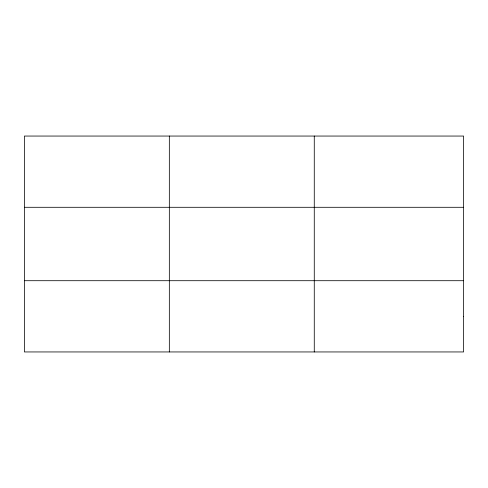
<?xml version="1.0" encoding="UTF-8"?>
<svg xmlns="http://www.w3.org/2000/svg" width="488" height="488" viewBox="0 0 488 488"><rect width="100%" height="100%" fill="white"/><g stroke="black" fill="none" stroke-linecap="round" stroke-linejoin="round"><path stroke-width="0.73" d="M169.336 351.946L169.336 136.054M314.272 351.946L314.272 136.054M24.4 207.296L463.6 207.296M24.4 280.704L463.6 280.704M463.6 316.328L463.6 351.946L24.4 351.946L24.4 136.054L463.6 136.054L463.6 316.328"/></g></svg>
